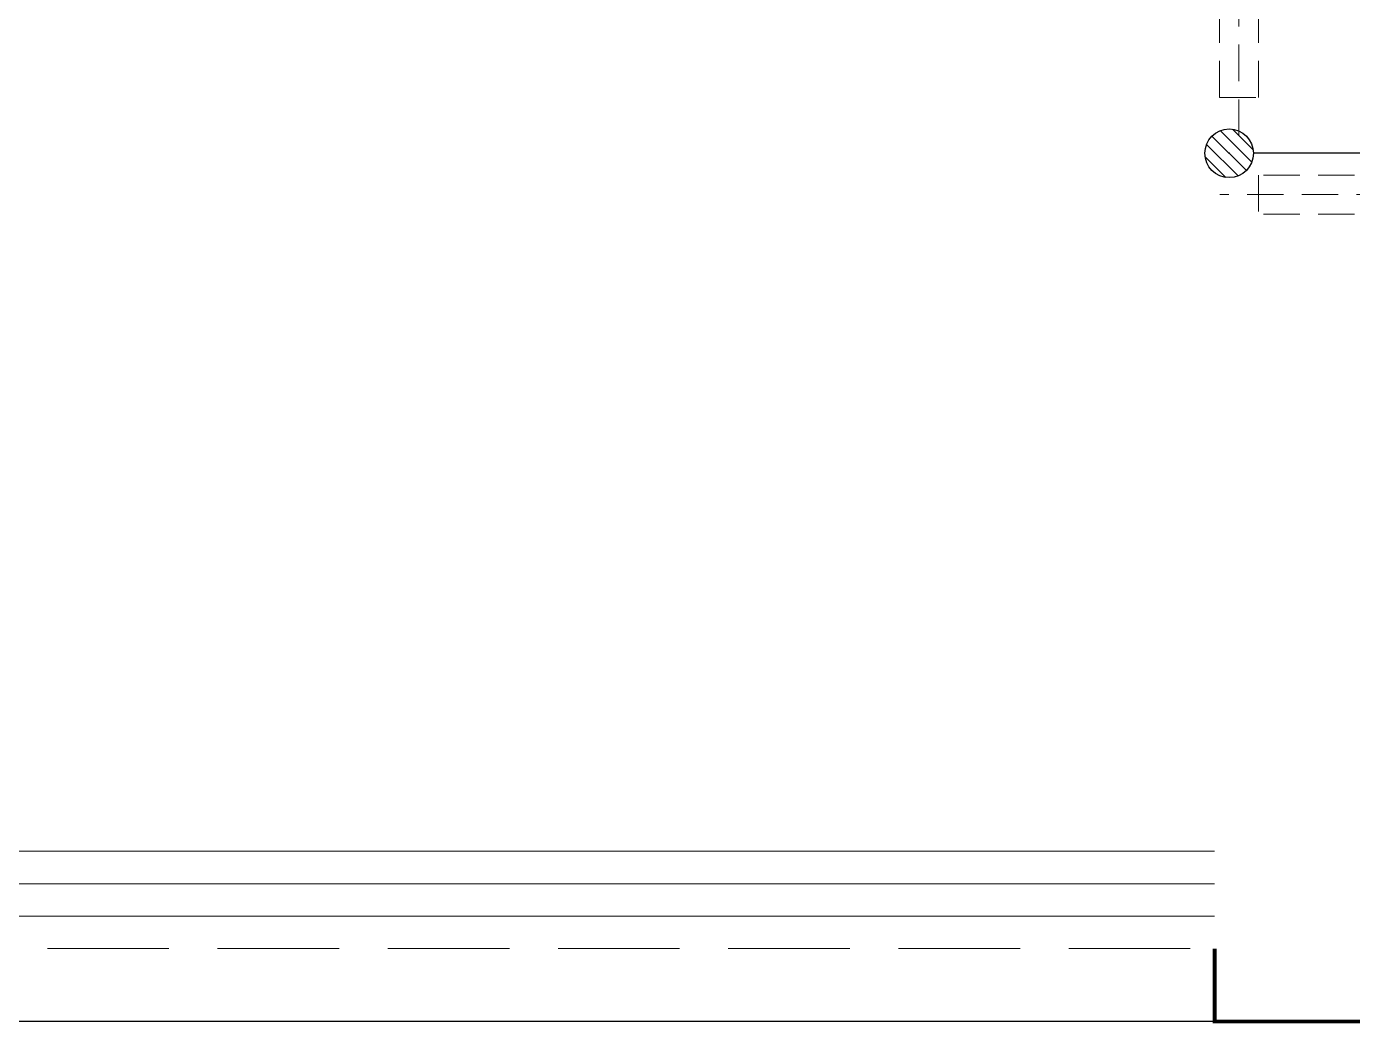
# Model space of a CAD drawing. Extents: x 5031545 to 5313844, y -886381 to -283477.
# Drawn here: x 5094620 to 5097346, y -848447 to -846398 of the extents above; entities that cross this region are included whole.
import ezdxf

# ---------------------------------------------------------------- set-up
doc = ezdxf.new("R2010")
doc.units = 0
doc.header["$LTSCALE"] = 1000
doc.header["$MEASUREMENT"] = 0
doc.linetypes.add('DASH', pattern=[0.35, 0.25, -0.1])
doc.linetypes.add('HIDDEN', pattern=[0.375, 0.25, -0.125])
doc.layers.get('0').update_dxf_attribs({"linetype": 'CONTINUOUS'})
for name, color, linetype in [('$RECOVER_210609100354-0', 7, 'CONTINUOUS'), ('LVTRY', 252, 'CONTINUOUS'), ('VPIPE-凝结', 150, 'CONTINUOUS'), ('看线', 185, 'CONTINUOUS')]:
    doc.layers.add(name, color=color, linetype=linetype)
for name, color, linetype, lineweight in [('平面-栏杆', 56, 'CONTINUOUS', 15), ('平面-看线', 252, 'CONTINUOUS', 15), ('平面-空调室内机', 176, 'CONTINUOUS', 9), ('平面-空调预留孔', 252, 'CONTINUOUS', 15)]:
    doc.layers.add(name, color=color, linetype=linetype, lineweight=lineweight)

# ---------------------------------------------------------------- blocks, each defined once
blk = doc.blocks.new('dongkong')
at = {"layer": '平面-空调预留孔', "color": 8, "linetype": 'HIDDEN', "ltscale": 0.3}
for p, q in [((-603796, 210899.9), (-603796, 210431.5)), ((-603836, 210821), (-603836, 210510.8)), ((-603836, 210821), (-603756, 210821)), ((-603756, 210821), (-603756, 210510.8))]:
    blk.add_line(p, q, dxfattribs=at)
blk.add_lwpolyline([(-603756, 210510.8), (-603836, 210510.8)], dxfattribs=at)
blk = doc.blocks.new('$lvtry$00000171')
for p, q in [((-74.2, 10.6), (-10.6, 74.2)), ((-69.8, -27.4), (27.4, 69.8)), ((-53, -53), (53, 53)), ((-27.4, -69.8), (69.8, 27.4)), ((10.6, -74.2), (74.2, -10.6))]:
    blk.add_line(p, q)
blk.add_circle((0, 0), 75)
blk.add_point((0, 0))
blk = doc.blocks.new('A$C547B2CCF')
at = {"layer": '$RECOVER_210609100354-0', "color": 252, "const_width": 8}
blk.add_lwpolyline([(21900, 1900), (21900, 1750), (20750, 1750), (20750, 1900)], dxfattribs=at)
at = {"layer": 'VPIPE-凝结', "color": 252, "ltscale": 0.1}
blk.add_line((21170, 3535), (20830, 3535), dxfattribs=at)
at = {"layer": '平面-栏杆', "color": 252}
for points in [[(16250, 2033.3), (20750, 2033.3)], [(16250, 1966.7), (20750, 1966.7)]]:
    blk.add_lwpolyline(points, dxfattribs=at)
at = {"layer": '平面-看线', "color": 252}
blk.add_lwpolyline([(16250, 2100), (20750, 2100)], dxfattribs=at)
at = {"layer": '平面-看线', "color": 252, "linetype": 'DASH'}
blk.add_lwpolyline([(16250, 1900), (20750, 1900)], dxfattribs=at)
at = {"layer": '看线', "color": 252, "ltscale": 0.5}
blk.add_lwpolyline([(20750, 1750), (16250, 1750)], dxfattribs=at)
at = {"layer": 'LVTRY', "color": 252, "xscale": 0.6666666667107825, "yscale": 0.6666666667107825, "rotation": 269.9999999939778}
blk.add_blockref('$lvtry$00000171', (20780, 3535), dxfattribs=at)
at = {"layer": '平面-空调室内机', "color": 252, "ltscale": 0.3, "xscale": -1}
for p, rotation in [((624596, 214470.8), 180), ((-189670.7, 607246), 270)]:
    blk.add_blockref('dongkong', p, dxfattribs=dict(at, rotation=rotation))

msp = doc.modelspace()

# ---------------------------------------------------------------- block references
at = {"color": 2}
msp.add_blockref('A$C547B2CCF', (5076312.6, -850193.3), dxfattribs=at)

doc.saveas('drawing.dxf')
